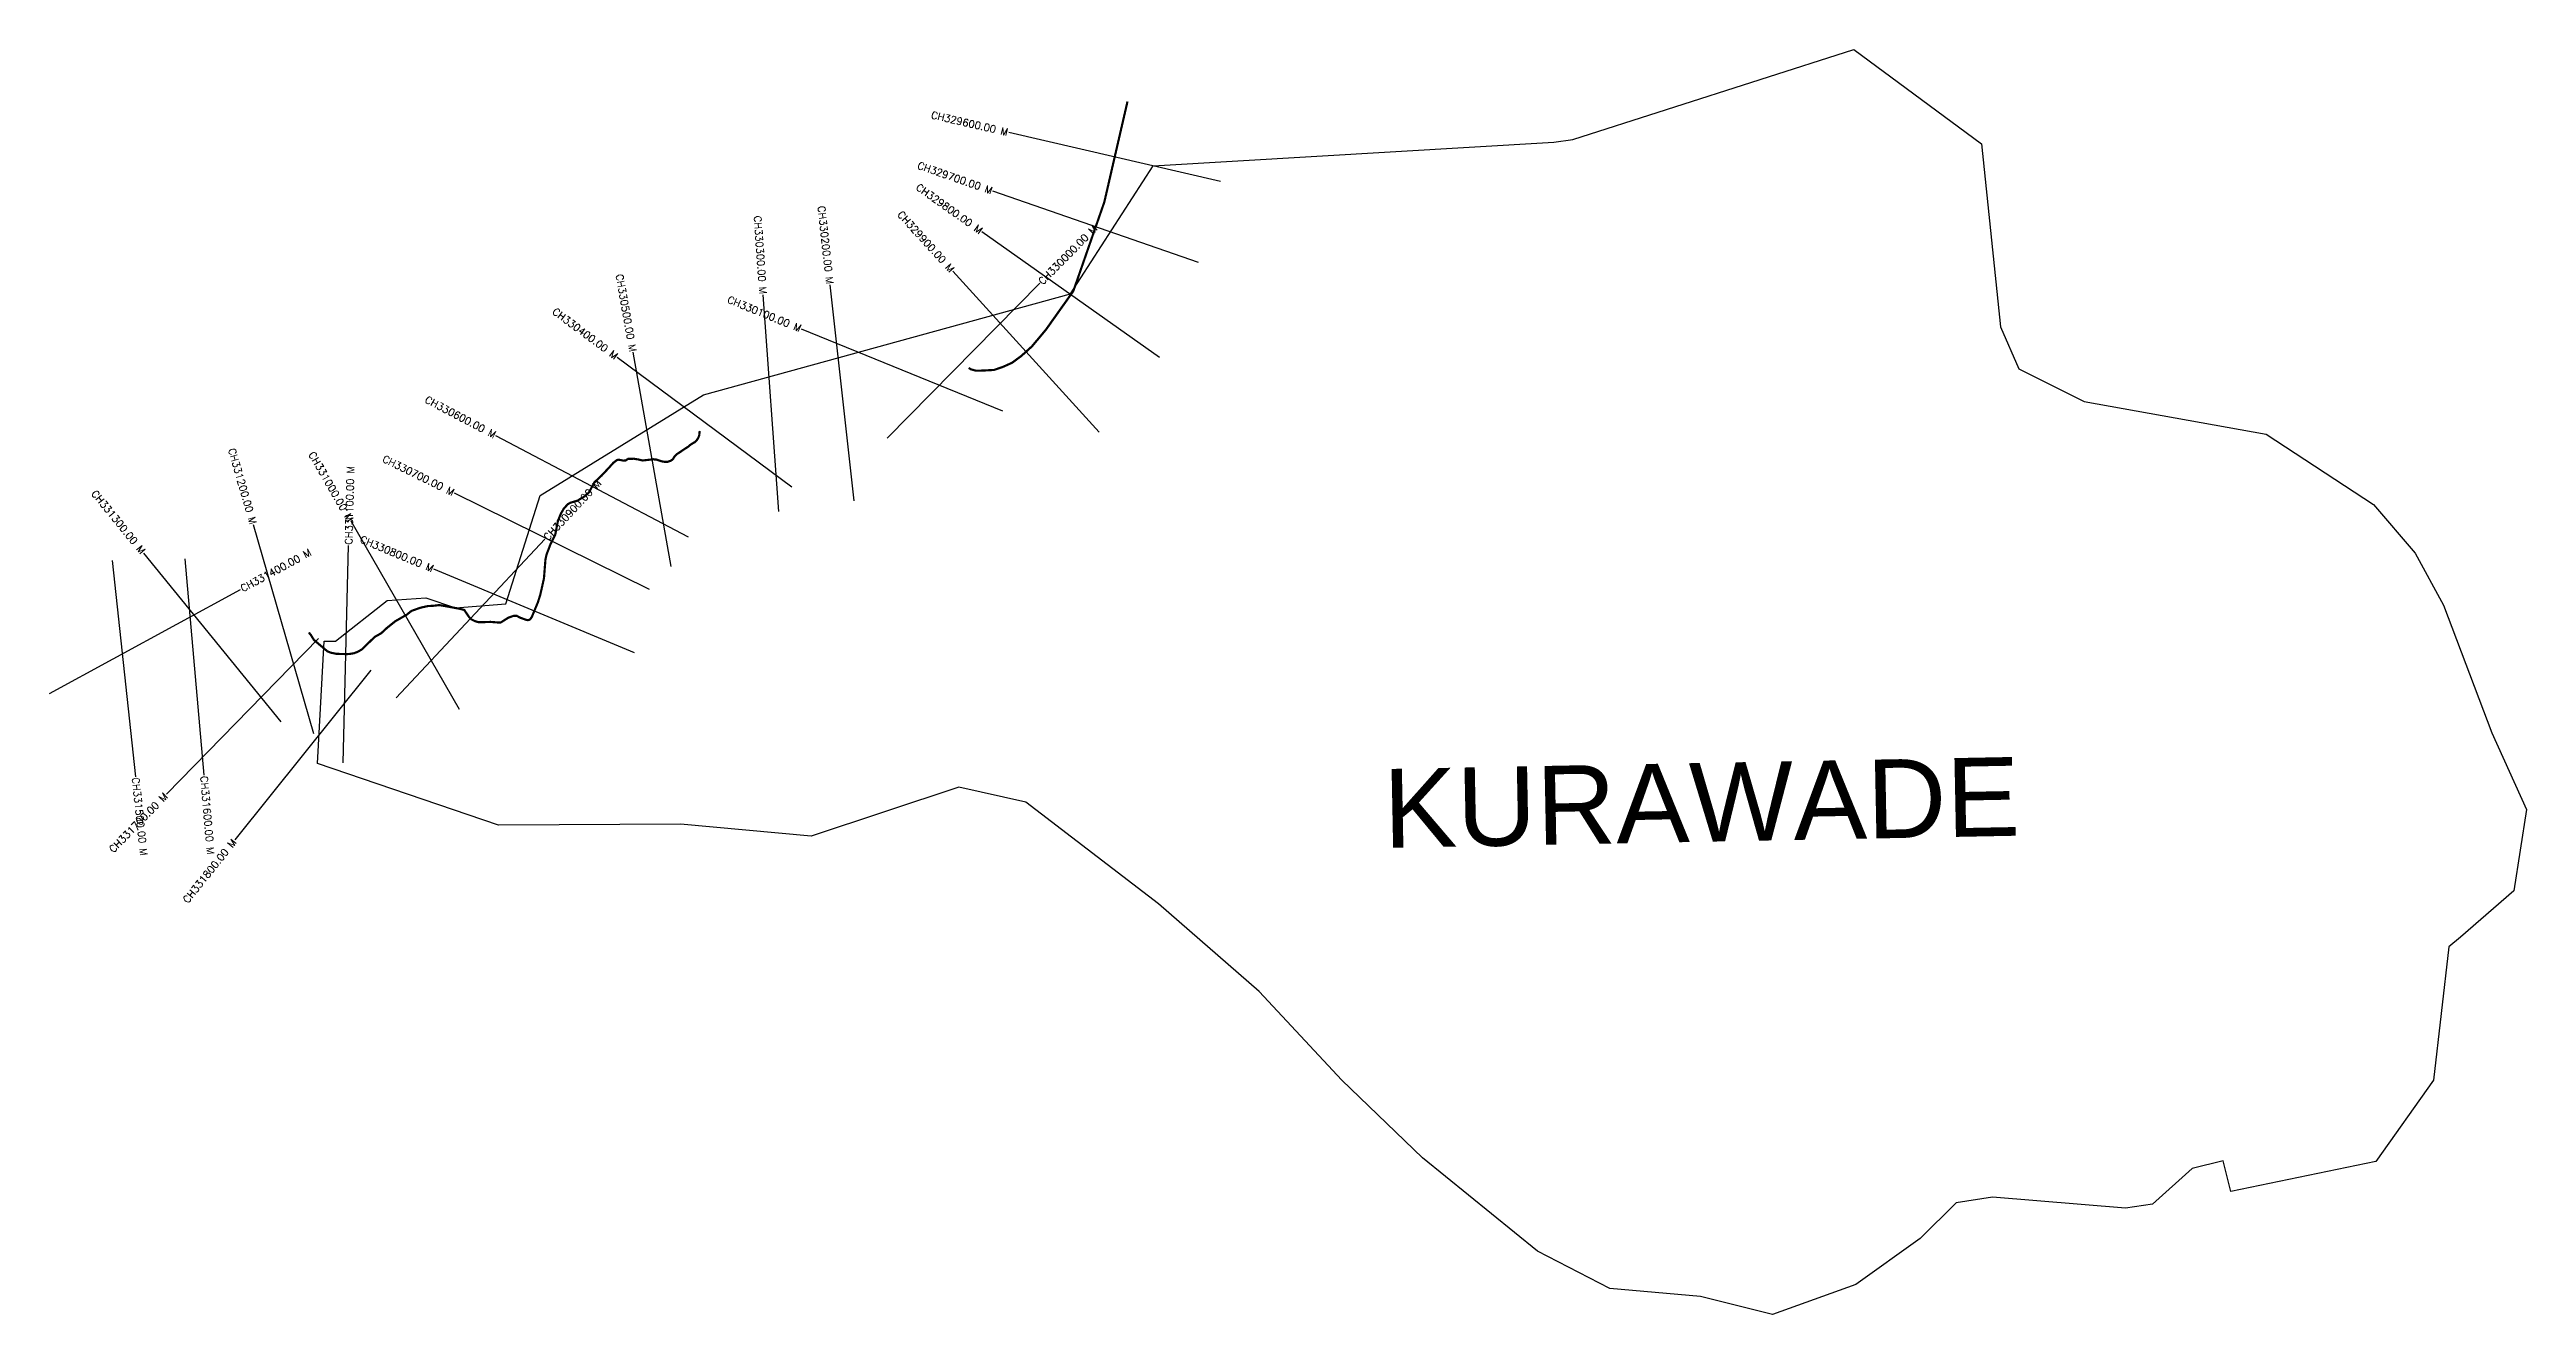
# Model space of a CAD drawing. Header units: metres. Extents: x 288446 to 291862, y 1992733 to 1994478.
import ezdxf
from ezdxf.enums import TextEntityAlignment as Align

# ---------------------------------------------------------------- set-up
doc = ezdxf.new("R2010")
doc.units = ezdxf.units.M
doc.header["$MEASUREMENT"] = 0
for name, color, linetype in [('CS', 134, 'Continuous'), ('CSMark', 6, 'Continuous'), ('NATURALLY PROTECTED', 3, 'Continuous'), ('village', 3, 'Continuous'), ('VILLAGE NAME', 250, 'Continuous')]:
    doc.layers.add(name, color=color, linetype=linetype)
doc.styles.get("Standard").update_dxf_attribs({"font": 'simplex.shx'})

msp = doc.modelspace()

# ---------------------------------------------------------------- linework, layer by layer
at = {"color": 3, "flags": 128}
msp.add_lwpolyline([(290934.4, 1994478.4), (291110.5, 1994348.4)], dxfattribs=at)
at = {"layer": 'CS'}
for p, q in [((290061.3, 1994296.4), (289769, 1994363.9)), ((290030.6, 1994184.4), (289747.2, 1994283.1)), ((289976.9, 1994053.4), (289732.1, 1994226.8)), ((289601.2, 1993942.1), (289811.7, 1994155.8)), ((289893.9, 1993950.6), (289692.1, 1994172.5)), ((289452, 1993840.8), (289430.4, 1994140)), ((289555.8, 1993855.6), (289522.6, 1994153.8)), ((289760.9, 1993979.2), (289483.2, 1994092.7)), ((289469.9, 1993874.6), (289229.2, 1994053.5)), ((289303.5, 1993765.2), (289251.1, 1994060.6)), ((289327.3, 1993805.7), (289061.8, 1993945.5)), ((289273.5, 1993733.4), (289004.5, 1993866.3)), ((288810.5, 1993534.4), (288727.6, 1993822.8)), ((289011.7, 1993567.6), (288861.9, 1993827.5)), ((288765.4, 1993551), (288576, 1993783.7)), ((288850.9, 1993494.3), (288858.5, 1993794.2)), ((288924.3, 1993583.8), (289129.4, 1993802.7)), ((288532.6, 1993773.4), (288564.6, 1993475.1)), ((288632.9, 1993775.9), (288659, 1993477.1)), ((289253.1, 1993645.9), (288976.1, 1993761.3)), ((288446.1, 1993590.1), (288709.7, 1993733.4)), ((288816.9, 1993665.7), (288607.2, 1993451.1)), ((288889.4, 1993622), (288701.6, 1993388))]:
    msp.add_line(p, q, dxfattribs=at)
at = {"layer": 'NATURALLY PROTECTED', "color": 2, "const_width": 3, "flags": 128}
for points in [[(289932.8, 1994406.6), (289900.8, 1994267.8), (289858.1, 1994145.1), (289820.2, 1994091.7), (289800.9, 1994068.7), (289786.5, 1994055.7), (289773.8, 1994046.3), (289761.5, 1994040.7), (289748.8, 1994036.3), (289734.3, 1994035.5), (289723.9, 1994035.2), (289716.5, 1994037.3), (289713.8, 1994039.2)], [(289343.1, 1993952), (289342.6, 1993950.6), (289342.2, 1993946.3), (289340.9, 1993942.7), (289339.6, 1993940.5), (289336.7, 1993937.1), (289333.3, 1993935.1), (289330.4, 1993933.4), (289326.8, 1993930.3), (289322.8, 1993927.8), (289318.5, 1993924.9), (289315.3, 1993922.7), (289311.8, 1993920.5), (289308.6, 1993917.6), (289306, 1993913.5), (289303.3, 1993911.1), (289297.9, 1993909.4), (289294.3, 1993909.5), (289290.4, 1993910.2), (289286.8, 1993911.4), (289282.9, 1993912.7), (289280.8, 1993912.7), (289278.7, 1993913.2), (289276.1, 1993912.7), (289264.1, 1993911.4), (289258, 1993912.8), (289251.7, 1993913.8), (289247.6, 1993913.7), (289244.4, 1993913.8), (289240.6, 1993911.4), (289237.7, 1993911.2), (289234, 1993911.9), (289230.7, 1993912.5), (289228.6, 1993911.9), (289223.9, 1993908.4), (289217.8, 1993901.6), (289207.4, 1993890.5), (289197.5, 1993881.1), (289195.5, 1993877.4), (289192.9, 1993872.6), (289190.3, 1993867.6), (289186.3, 1993864), (289183.1, 1993861.2), (289179.4, 1993859.2), (289174.4, 1993856), (289169.6, 1993854.6), (289164.5, 1993853.1), (289160.8, 1993851), (289158.3, 1993848.2), (289155.4, 1993845), (289151.4, 1993838.2), (289147.3, 1993828.2), (289144.8, 1993815.3), (289143.6, 1993809.2), (289137.2, 1993796.4), (289135, 1993790.6), (289131.7, 1993782), (289130.1, 1993775.1), (289129.5, 1993767.7), (289128.7, 1993757.4), (289128, 1993748.7), (289125, 1993735.2), (289122.8, 1993725.7), (289119.6, 1993715.6), (289113.4, 1993700.7), (289110.9, 1993694.7), (289108.3, 1993691.7), (289106.1, 1993691.1), (289103.7, 1993691.4), (289099.9, 1993692.8), (289095.1, 1993694.5), (289090.6, 1993697), (289086, 1993697), (289078.9, 1993694.5), (289072.4, 1993690.4), (289068.1, 1993687.7), (289061.4, 1993688.1), (289054.4, 1993688.7), (289046.4, 1993688.4), (289037.8, 1993688.2), (289032.5, 1993689.9), (289028.2, 1993692), (289025, 1993695), (289022.4, 1993698.8), (289020.2, 1993702), (289018.1, 1993705.2), (289010.6, 1993707), (289000.3, 1993708.9), (288990.4, 1993710.7), (288983.7, 1993711.9), (288976.4, 1993711), (288967.8, 1993710.5), (288957.5, 1993708.2), (288945.2, 1993703.8), (288939, 1993698.8), (288922.8, 1993689.5), (288911.7, 1993680.6), (288903.5, 1993673), (288894.5, 1993667.9), (288887, 1993660.6), (288881.1, 1993654.9), (288876.8, 1993650.7), (288871.1, 1993647.4), (288866, 1993645.5), (288859.8, 1993644.4), (288855.5, 1993644.2), (288850.3, 1993644.4), (288846, 1993644.5), (288841.7, 1993644.6), (288834.1, 1993646.2), (288829.4, 1993648), (288824.4, 1993652.3), (288815.7, 1993659.6), (288810.7, 1993663.9), (288806.6, 1993670.5), (288803.7, 1993674.1)]]:
    msp.add_lwpolyline(points, dxfattribs=at)
at = {"layer": 'village', "color": 3}
for points in [[(288824.8, 1993662.3, 0), (288840.6, 1993662.1, 0), (288911.9, 1993718.1, 0), (288964.9, 1993722.1, 0), (289005.9, 1993708, 0), (289075.6, 1993713.6, 0), (289123, 1993863.3, 0), (289348.2, 1994001.9, 0), (289854.3, 1994141.5, 0), (289968.3, 1994317.8, 0), (289968.3, 1994317.8, 0), (290520.8, 1994350.7, 0), (290546.9, 1994354.2, 0), (290934.4, 1994478.4, 0)], [(291110.5, 1994348.4, 0), (291136.9, 1994096, 0), (291162.2, 1994037.6, 0), (291252.1, 1993992.9, 0), (291503.3, 1993947.5, 0), (291651.1, 1993850.8, 0), (291708.7, 1993783.6, 0), (291747.9, 1993711.7, 0), (291814.6, 1993535.8, 0), (291862.2, 1993429.8, 0), (291844.8, 1993317.5, 0), (291771.1, 1993253.8, 0), (291755.3, 1993240.2, 0), (291734, 1993056.5, 0), (291654.6, 1992944.2, 0), (291454.3, 1992903, 0), (291443.9, 1992945.2, 0), (291401.1, 1992934.5, 0), (291346.6, 1992885.2, 0), (291309, 1992879.9, 0), (291125.7, 1992894.8, 0), (291075.5, 1992887.1, 0), (291026, 1992838.1, 0), (290937.4, 1992774.4, 0), (290822.5, 1992733.2, 0), (290723, 1992758, 0), (290598.2, 1992769, 0), (290498.3, 1992820.3, 0), (290339.5, 1992949.4, 0), (290228.2, 1993056.2, 0), (290114.6, 1993178.6, 0), (289975.4, 1993299.7, 0), (289792.4, 1993440.1, 0), (289700.2, 1993460.6, 0), (289496.4, 1993392.9, 0), (289316.4, 1993409.4, 0), (289065.5, 1993408.3, 0), (288815.8, 1993493.3, 0), (288824.8, 1993662.3, 0)]]:
    msp.add_polyline3d(points, dxfattribs=at)

# ---------------------------------------------------------------- texts
at = {"layer": 'CSMark'}
for s, rotation, p in [('CH329600.00 M', 346.9957, (289768, 1994364.1)), ('CH329800.00 M', 324.674, (289731.3, 1994227.4)), ('CH329700.00 M', 340.8116, (289746.3, 1994283.4)), ('CH330200.00 M', 276.3366, (289522.5, 1994154.8)), ('CH330300.00 M', 274.1314, (289430.3, 1994141)), ('CH329900.00 M', 312.2884, (289691.4, 1994173.2)), ('CH330500.00 M', 280.0554, (289250.9, 1994061.6)), ('CH330400.00 M', 323.3714, (289228.4, 1994054.1)), ('CH330100.00 M', 337.7666, (289482.3, 1994093.1)), ('CH330600.00 M', 332.2282, (289061, 1993946)), ('CH331200.00 M', 286.0526, (288727.3, 1993823.7)), ('CH331000.00 M', 299.9542, (288861.4, 1993828.4)), ('CH330700.00 M', 333.7223, (289003.6, 1993866.7)), ('CH331300.00 M', 309.1577, (288575.4, 1993784.4)), ('CH330800.00 M', 337.3835, (288975.2, 1993761.7)), ('CH331700.00 M', 45.6601, (288606.5, 1993450.4)), ('CH331800.00 M', 51.2455, (288700.9, 1993387.3))]:
    msp.add_text(s, height=10, rotation=rotation, dxfattribs=at).set_placement(p, align=Align.MIDDLE_RIGHT)
for s, rotation, p in [('CH330000.00 M', 45.4343, (289812.4, 1994156.5)), ('CH331100.00 M', 88.5508, (288858.6, 1993795.2)), ('CH330900.00 M', 46.8639, (289130.1, 1993803.4)), ('CH331400.00 M', 28.531, (288710.6, 1993733.9)), ('CH331500.00 M', 276.1286, (288564.7, 1993474.1)), ('CH331600.00 M', 274.9865, (288659.1, 1993476.1))]:
    msp.add_text(s, height=10, rotation=rotation, dxfattribs=at).set_placement(p, align=Align.MIDDLE_LEFT)
at = {"layer": 'VILLAGE NAME', "insert": (290284.6, 1993485.6), "char_height": 108.748, "attachment_point": 1, "rotation": 1.1028}
msp.add_mtext_dynamic_manual_height_columns('{\\fArial|b0|i0|c0|p34;KURAWADE}', width=1571.314, gutter_width=543.7, heights=[0], dxfattribs=at)

doc.saveas('drawing.dxf')
